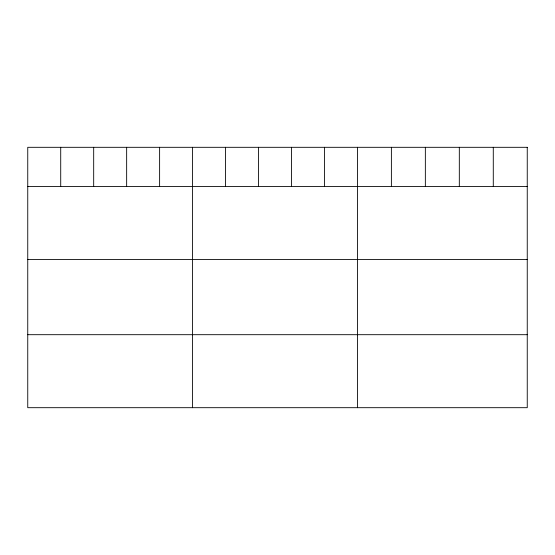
<?xml version="1.0" encoding="UTF-8"?>
<svg xmlns="http://www.w3.org/2000/svg" width="555" height="555" viewBox="0 0 555 555"><rect width="100%" height="100%" fill="white"/><g stroke="black" fill="none" stroke-linecap="round" stroke-linejoin="round"><path stroke-width="0.83" d="M27.75 186.487L527.25 186.487M27.75 259.483L527.25 259.483M27.75 334.693L527.25 334.693M493.284 147.311L493.284 186.487M459.318 147.311L459.318 186.487M425.352 147.311L425.352 186.487M391.386 147.311L391.386 186.487M357.42 147.311L357.42 407.689M324.453 147.311L324.453 186.487M291.486 147.311L291.486 186.487M258.519 147.311L258.519 186.487M225.552 147.311L225.552 186.487M192.585 147.311L192.585 407.689M159.618 147.311L159.618 186.487M126.651 147.311L126.651 186.487M93.684 147.311L93.684 186.487M60.717 147.311L60.717 186.487M527.25 147.311L27.75 147.311L27.75 407.689L527.25 407.689L527.25 147.311"/></g></svg>
